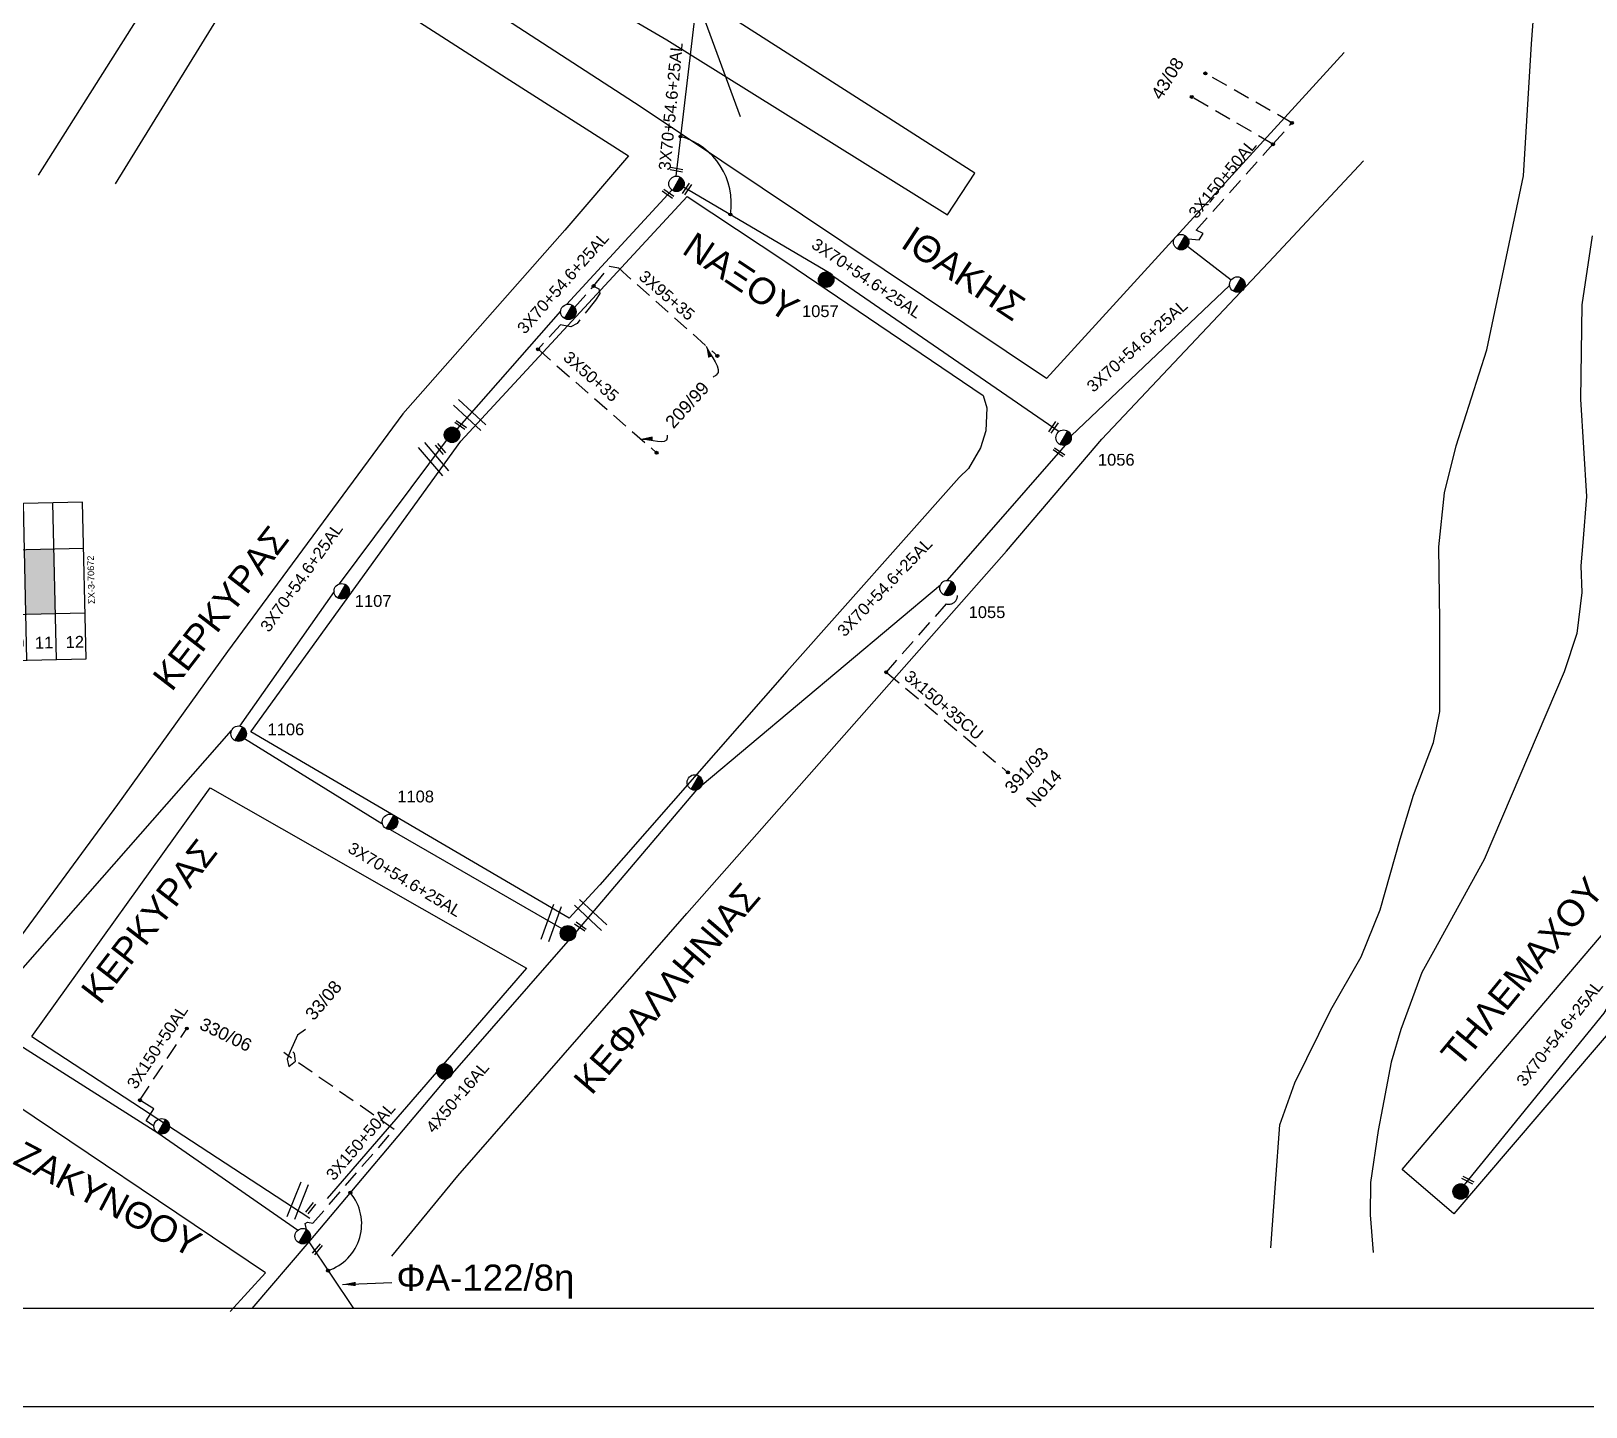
# Model space of a CAD drawing. Header units: millimetres. Extents: x 5016 to 7282, y 2879 to 3911.
# Drawn here: x 6681.6 to 6918.6, y 2878.5 to 3088.2 of the extents above; entities that cross this region are included whole.
import ezdxf
from ezdxf.enums import TextEntityAlignment as Align

# ---------------------------------------------------------------- set-up
doc = ezdxf.new("R2010")
doc.units = ezdxf.units.MM
doc.linetypes.add('DASHED', pattern=[19.05, 12.7, -6.35])
for name, color, linetype in [('Άγνωστα', 7, 'Continuous'), ('Ασφαλειοκιβώτια Χ.Τ 12 αναχωρήσεων', 7, 'Continuous'), ('Γέφυρες Εναέριου Δικτύου', 7, 'Continuous'), ('Γυμνά εναέρια ΧΤ (3Φ)   3x50+35CU', 7, 'Continuous'), ('Γυμνά εναέρια ΧΤ και ΦΟΠ (3Φ)   4x50+16AL', 7, 'Continuous'), ('Επιγραφές - Σχήματα', 7, 'Continuous'), ('Καλώδια ΧΤ   3x150+50AL', 7, 'DASHED'), ('Καλώδια ΧΤ   3x95+35 CU', 7, 'DASHED'), ('Μηχανική τομή', 7, 'Continuous'), ('Στύλος Ξύλινος', 7, 'Continuous'), ('Στύλος Ξύλινος @ 1', 7, 'Continuous'), ('Στύλος ΦΜ', 7, 'Continuous'), ('Στύλος ΦΜ @ 1', 7, 'Continuous'), ('Συνδέσεις', 7, 'Continuous'), ('Συνεστραμμένα ΧΤ   3x70+54.6+25 AL', 7, 'SYN_LINE'), ('Τομή', 7, 'Continuous'), ('Υπόβαθρο ΔΕΗ', 7, 'Continuous')]:
    doc.layers.add(name, color=color, linetype=linetype)
doc.styles.get("Standard").update_dxf_attribs({"font": 'ARIAL.TTF'})
doc.linetypes.add('PRANES_1r', pattern='A,0.5,[137,SPECLINE.shx,S=1,R=180,X=0,Y=0],0.5', length=1)
doc.linetypes.add('SYN_LINE', pattern='A,0.5,-0.0001,["/\\/\\/\\/",Standard,S=0.1,R=0,X=0,Y=-0.05],-0.25', length=0.7501)
doc.dimstyles.new('ISO-25', dxfattribs={"dimtxt": 2.5, "dimasz": 1.8, "dimexe": 1.25, "dimexo": 0.625, "dimtad": 1, "dimtxsty": 'Standard', "dimcen": 1.8, "dimadec": 0, "dimazin": 0, "dimtfac": 1, "dimtmove": 0, "dimatfit": 3, "dimfxl": 1.25, "dimarcsym": 0})

# ---------------------------------------------------------------- blocks, each defined once
blk = doc.blocks.new('ΥΠΑΡΧΩΝ ΤΣΙΜΕΝΤΕΝΙΟΣ ΣΤΥΛΟΣ')
at = {"layer": 'Στύλος ΦΜ'}
blk.add_hatch(color=7, dxfattribs=at).paths.add_polyline_path([(-1.29, -2.28, 0.574793), (2.62, 0, 0.268822), (1.3, 2.27)])
at = {"layer": 'Στύλος ΦΜ', "color": 7}
blk.add_line((-1.29, -2.28), (1.3, 2.27), dxfattribs=at)
blk.add_circle((0, 0), 2.62, dxfattribs=at)
at = {"layer": 'Στύλος ΦΜ', "flags": 4}
for tag, p in [('ΑΡΙΘΜΟΣ', (-4.68, 8.05)), ('ΤΥΠΟΣ', (-4.91, 3.03))]:
    blk.add_attdef(tag, p, '', height=4, dxfattribs=at)
blk = doc.blocks.new('ΥΠΑΡΧΩΝ ΞΥΛΙΝΟΣ ΣΤΥΛΟΣ')
at = {"layer": 'Στύλος Ξύλινος'}
h = blk.add_hatch(color=7, dxfattribs=at)
h.paths.add_polyline_path([(-2.62, 0, 0.270008), (-1.29, -2.28), (1.3, 2.27, 0.576266)])
h.paths.add_polyline_path([(-1.29, -2.28, 0.574793), (2.62, 0, 0.268822), (1.3, 2.27)])
at = {"layer": 'Στύλος Ξύλινος', "color": 7}
blk.add_line((-1.29, -2.28), (1.3, 2.27), dxfattribs=at)
blk.add_circle((0, 0), 2.62, dxfattribs=at)
at = {"layer": 'Στύλος Ξύλινος', "flags": 4}
for tag, p in [('ΑΡΙΘΜΟΣ', (-4.91, 8.6)), ('ΤΥΠΟΣ', (-4.85, 3.39))]:
    blk.add_attdef(tag, p, '', height=4, dxfattribs=at)
blk = doc.blocks.new('ΑΣΦΑΛΕΙΟΚΙΒΩΤΙΟ ΥΠΟΣΤΑΘΜΟΥ 12 ΑΝΑΧΩΡΗΣΕΩΝ')
at = {"layer": 'Ασφαλειοκιβώτια Χ.Τ 12 αναχωρήσεων', "ltscale": 40}
for p, q in [((-23.91, 54), (23.91, 54)), ((-9.83, 54), (-9.83, -54)), ((9.83, 54), (9.83, -54)), ((-23.91, 45), (23.91, 45)), ((-23.91, 36), (23.91, 36)), ((-23.91, 27), (23.91, 27)), ((-23.91, 18), (23.91, 18)), ((-23.91, 9), (23.91, 9)), ((-23.91, 0), (23.91, 0)), ((-23.91, -9), (23.91, -9)), ((-23.91, -18), (23.91, -18)), ((-23.91, -27), (23.91, -27)), ((-23.91, -36), (23.91, -36)), ((-23.91, -45), (23.91, -45))]:
    blk.add_line(p, q, dxfattribs=at)
at = {"layer": 'Ασφαλειοκιβώτια Χ.Τ 12 αναχωρήσεων'}
blk.add_lwpolyline([(-23.91, -54), (23.91, -54), (23.91, 54), (-23.91, 54)], close=True, dxfattribs=at)
for s, p in [('1', (-18.66, 50.66)), ('2', (-18.66, 42.09)), ('3', (-18.66, 33.02)), ('4', (-18.66, 23.99)), ('5', (-18.66, 14.98)), ('6', (-18.66, 5.85)), ('7', (-18.66, -2.39)), ('8', (-18.66, -12.08)), ('9', (-18.66, -20.77)), ('10', (-20.45, -29.74)), ('11', (-20.45, -38.54)), ('12', (-20.45, -47.91))]:
    blk.add_text(s, height=3.6, rotation=270, dxfattribs=at).set_placement(p)
at = {"layer": 'Ασφαλειοκιβώτια Χ.Τ 12 αναχωρήσεων', "ltscale": 40}
for tag, height, p in [('ΟΝΟΜΑ', 5, (0.11, 57.89)), ('ΚΕΙΜΕΝΟ 1', 2, (17.33, 49.23)), ('ΚΕΙΜΕΝΟ 2', 2, (17.33, 40.53)), ('ΚΕΙΜΕΝΟ 3', 2, (17.33, 31.39)), ('ΚΕΙΜΕΝΟ 4', 2, (17.33, 22.41)), ('ΚΕΙΜΕΝΟ 5', 2, (17.33, 13.57)), ('ΚΕΙΜΕΝΟ 6', 2, (17.33, 4.65)), ('ΚΕΙΜΕΝΟ 7', 2, (17.33, -4.42)), ('ΚΕΙΜΕΝΟ 8', 2, (17.33, -13.15)), ('ΚΕΙΜΕΝΟ 9', 2, (17.33, -22.28)), ('ΚΕΙΜΕΝΟ 10', 2, (17.33, -31.5)), ('ΚΕΙΜΕΝΟ 11', 2, (17.33, -40.57)), ('ΚΕΙΜΕΝΟ 12', 2, (17.33, -49.5)), ('ΣΧ', 2, (0.17, -56.08))]:
    blk.add_attdef(tag, text='', height=height, dxfattribs=at).set_placement(p, align=Align.MIDDLE_CENTER)
blk = doc.blocks.new('ΜΗΧΑΝΙΚΗ ΤΟΜΗ')
at = {"layer": 'Μηχανική τομή', "ltscale": 40}
for p, q in [((-1.89, 0.78), (1.89, 0.78)), ((1.89, 0), (-1.89, 0))]:
    blk.add_line(p, q, dxfattribs=at)
blk = doc.blocks.new('ΤΟΜΗ')
at = {"layer": 'Τομή', "ltscale": 40}
for p, q in [((-5.68, 0), (5.68, 0)), ((5.68, -2.33), (-5.68, -2.33))]:
    blk.add_line(p, q, dxfattribs=at)
blk = doc.blocks.new('_ΣΥΝΔΕΣΗ')
at = {"layer": 'Συνδέσεις', "linetype": 'SYN_LINE', "ltscale": 40}
blk.add_hatch(color=256, dxfattribs=at).paths.add_polyline_path([(0.5, -0.01, 1), (-0.5, -0.01, 1)])
at = {"layer": 'Συνδέσεις'}
blk.add_circle((0, -0.01), 0.5, dxfattribs=at)

msp = doc.modelspace()

# ---------------------------------------------------------------- hatches: boundary and pattern name
at = {"layer": 'Ασφαλειοκιβώτια Χ.Τ 12 αναχωρήσεων', "lineweight": -3}
msp.add_hatch(color=85, dxfattribs=at).paths.add_polyline_path([(6685.1, 3009.29), (6680.6, 3009.19), (6680.82, 2999.37), (6685.32, 2999.47)])

# ---------------------------------------------------------------- linework, layer by layer
at = {"layer": 'Άγνωστα', "linetype": 'SYN_LINE', "lineweight": -3, "ltscale": 20}
msp.add_lwpolyline([(6783.63, 3091.62), (6789.68, 3075.19)], dxfattribs=at)
at = {"layer": 'Άγνωστα', "color": 2, "linetype": 'DASHED', "lineweight": -3, "ltscale": 0.2}
msp.add_lwpolyline([(6822.43, 3003.1, -0.781131), (6821.05, 3000.93), (6811.93, 2990.5), (6830.49, 2975.23)], format="xyb", dxfattribs=at)
at = {"layer": 'Γέφυρες Εναέριου Δικτύου', "lineweight": -3}
msp.add_arc((6777.7, 3061.96), 10.62, 350.8733, 74.245, dxfattribs=at)
at = {"layer": 'Γυμνά εναέρια ΧΤ και ΦΟΠ (3Φ)   4x50+16AL', "color": 173, "lineweight": -3}
for points in [[(6763.42, 2949.52), (6745.76, 2929.35)], [(6744.84, 2928.49), (6723.91, 2903.65)], [(6723.91, 2903.65), (6715.26, 2893.51)], [(6723.91, 2903.65), (6730.76, 2893.51)]]:
    msp.add_lwpolyline(points, dxfattribs=at)
at = {"layer": 'Επιγραφές - Σχήματα', "lineweight": -3}
for points in [[(5015.89, 3904.96), (7057.63, 3904.96), (7057.63, 2878.51), (5015.89, 2878.51)], [(5030.89, 3889.96), (7042.63, 3889.96), (7042.63, 2893.51), (5030.89, 2893.51)]]:
    msp.add_lwpolyline(points, close=True, dxfattribs=at)
msp.add_lwpolyline([(6723.41, 2936.05), (6722.2, 2935.17), (6721.1, 2932.69), (6720.64, 2931.53), (6720.87, 2930.4), (6721.91, 2931.23), (6721.77, 2932.36), (6721.48, 2932.66)], dxfattribs=at)
at = {"layer": 'Καλώδια ΧΤ   3x150+50AL', "color": 2, "lineweight": -3, "ltscale": 0.2}
for points in [[(6857.96, 3056.56), (6859.65, 3056.43), (6860.22, 3057.38), (6859.17, 3057.88), (6870.88, 3070.99), (6873.77, 3074.24), (6860.58, 3081.79)], [(6870.88, 3070.99), (6858.5, 3078.2)]]:
    msp.add_lwpolyline(points, dxfattribs=at)
at = {"layer": 'Καλώδια ΧΤ   3x150+50AL', "color": 62, "lineweight": -3, "ltscale": 0.2}
msp.add_lwpolyline([(6700.35, 2921.5), (6700.14, 2921.41), (6699.16, 2922.1), (6700.31, 2923.93), (6698.2, 2925.26), (6705.34, 2936.2)], dxfattribs=at)
at = {"layer": 'Καλώδια ΧΤ   3x150+50AL', "color": 173, "lineweight": -3, "ltscale": 0.2}
msp.add_lwpolyline([(6723.59, 2905.57), (6723.37, 2906.45), (6723.75, 2906.68), (6724.55, 2906.5), (6736.95, 2920.81), (6720.12, 2932.52)], dxfattribs=at)
at = {"layer": 'Καλώδια ΧΤ   3x95+35 CU', "color": 2, "lineweight": -3, "ltscale": 0.2}
for points in [[(6764.45, 3046.12), (6767.34, 3049.37), (6769.77, 3052.4), (6771.11, 3052.13), (6786.2, 3038.73)], [(6767.34, 3049.37), (6768.15, 3048.93), (6768.31, 3048.25), (6767.63, 3047.21), (6764.83, 3043.68), (6763.86, 3043.16), (6762.3, 3043.45), (6758.87, 3039.73), (6776.93, 3023.96)]]:
    msp.add_lwpolyline(points, dxfattribs=at)
at = {"layer": 'Συνεστραμμένα ΧΤ   3x70+54.6+25 AL', "color": 2, "lineweight": -3, "ltscale": 20}
for points in [[(6782.88, 3091.5), (6779.86, 3066.12)], [(6781.04, 3064.47), (6803.26, 3051.42)], [(6763.21, 3046.58), (6779.25, 3064.01)], [(6803.8, 3050.94), (6838.31, 3027.22)], [(6840.11, 3026.55), (6864.28, 3049.43)], [(6746.55, 3027.56), (6762.32, 3045.53)], [(6839.21, 3025.1), (6821.22, 3004.51)], [(6820.19, 3003.77), (6783.87, 2973.29)], [(6783.03, 2972.55), (6764.6, 2950.84)]]:
    msp.add_lwpolyline(points, dxfattribs=at)
at = {"layer": 'Συνεστραμμένα ΧΤ   3x70+54.6+25 AL', "color": 2, "lineweight": -3, "ltscale": 10}
msp.add_lwpolyline([(6864.49, 3050.29), (6857.87, 3055.4)], dxfattribs=at)
at = {"layer": 'Συνεστραμμένα ΧΤ   3x70+54.6+25 AL', "color": 62, "lineweight": -3, "ltscale": 20}
for points in [[(6728.6, 3003.97), (6744.93, 3025.85)], [(6713.43, 2982.29), (6727.83, 3002.82)], [(6674.5, 2938.77), (6712.15, 2981.62)], [(6714.14, 2980.39), (6735.08, 2967.45)], [(6736.34, 2966.51), (6762.51, 2951.45)], [(6700.93, 2920.25), (6674.54, 2936.95)], [(6722.23, 2905.43), (6700.93, 2920.25)]]:
    msp.add_lwpolyline(points, dxfattribs=at)
at = {"layer": 'Συνεστραμμένα ΧΤ   3x70+54.6+25 AL', "color": 30, "lineweight": -3, "ltscale": 20}
msp.add_lwpolyline([(6900.07, 2912.36), (6921.38, 2938.54), (6940.12, 2970.58)], dxfattribs=at)
at = {"layer": 'Υπόβαθρο ΔΕΗ', "lineweight": -3}
for points in [[(6881.74, 3084.95), (6836.39, 3035.28), (6774.43, 3076.73), (6727.2, 3107.45), (6672.84, 3143.57), (6675.52, 3148.39), (6728.5, 3116.11), (6778.48, 3086.9), (6821.28, 3060.21), (6825.43, 3066.56), (6775.16, 3098.78), (6710.14, 3137.77), (6678.9, 3156.66), (6691.91, 3177.36), (6746.3, 3146.38), (6802.19, 3114.64), (6834.07, 3096.7), (6837.88, 3103.33), (6802.32, 3123.26), (6838.31, 3179.92), (6871.22, 3234.22), (6889.75, 3221.92)], [(6627.49, 3007.5), (6590.12, 2986.49), (6577.72, 3036.2), (6577.95, 3037.95), (6578.81, 3039.67), (6625.41, 3091.53), (6631.24, 3096.76), (6639.13, 3101.44), (6645.28, 3106.19), (6651.07, 3114.9), (6666.19, 3138.22), (6709.79, 3109.19), (6682.67, 3066.29)], [(6694.47, 3064.95), (6718.51, 3103.97), (6754.02, 3081.12), (6772.68, 3069.2), (6762.93, 3057.87), (6738.24, 3029.91), (6711.55, 2993.64), (6694.75, 2970.34), (6675.16, 2943.71), (6635.42, 2894.56)], [(6736.61, 2901.48), (6746.65, 2913.71), (6781.56, 2953.72), (6830.25, 3008.96), (6844.8, 3026.03), (6870.99, 3053.83), (6884.7, 3068.44)], [(6763.61, 2953.02), (6715.07, 2981.44), (6747.11, 3025.72), (6781.6, 3063.02), (6796.66, 3053.08), (6826.69, 3032.7), (6827.28, 3030.78), (6827.13, 3027.31), (6826.29, 3024.69), (6824.48, 3021.54), (6823.05, 3020.21), (6796.79, 2990.6), (6768.29, 2958.11), (6763.61, 2953.02)], [(6681.74, 2934.97), (6708.9, 2972.88), (6757.09, 2945.4), (6726.72, 2910.27)], [(6681.74, 2934.97), (6724.1, 2907.29)], [(6717.33, 2898.95), (6673.93, 2928.09), (6644.55, 2893.2)], [(6717.33, 2898.95), (6711.93, 2893.07)]]:
    msp.add_lwpolyline(points, dxfattribs=at)
at = {"layer": 'Υπόβαθρο ΔΕΗ', "linetype": 'PRANES_1r', "lineweight": -3, "ltscale": 0.2}
for points in [[(6870.56, 2902.75), (6871.28, 2912.57), (6871.94, 2921.53), (6874.21, 2927.89), (6879.69, 2939.06), (6884.33, 2947.11), (6887.21, 2954.28), (6890.25, 2965.04), (6892.32, 2971.74), (6895.37, 2979.77), (6896.29, 2984.5), (6896.32, 2998.31), (6896.16, 3009.61), (6897.05, 3017.84), (6898.8, 3025.02), (6903.5, 3039.65), (6909.06, 3066.16), (6910.3, 3086.28), (6911.75, 3105.8), (6912.78, 3119.62), (6916.65, 3138.74), (6923.17, 3160.61)], [(6919.51, 3057.01), (6917.96, 3046.5), (6917.75, 3032.13), (6918.68, 3017.29), (6918.09, 3010.29), (6917.78, 3006.71), (6917.98, 3002.67), (6917.22, 2996.39), (6915.24, 2990.55), (6903.05, 2961.96), (6895.33, 2947.94), (6893.55, 2944.71), (6890.36, 2936.05), (6888.9, 2931.04), (6887.57, 2924.11), (6886.92, 2920.66), (6885.73, 2912.72), (6885.68, 2907.78), (6886.17, 2902.04)]]:
    msp.add_lwpolyline(points, dxfattribs=at)
at = {"layer": 'Υπόβαθρο ΔΕΗ', "lineweight": -3, "ltscale": 0.2}
msp.add_lwpolyline([(6969.9, 2902.9), (6988.73, 2927), (6946.98, 2964.63), (6898.45, 2907.95), (6890.56, 2914.7), (6939.04, 2971.59), (6921.79, 2988.02)], dxfattribs=at)
at = {"layer": 'Υπόβαθρο ΔΕΗ', "lineweight": -3}
msp.add_arc((6724.51, 2906.39), 7.48, 288.2731, 39.7749, dxfattribs=at)

# ---------------------------------------------------------------- block references
at = {"layer": 'Ασφαλειοκιβώτια Χ.Τ 12 αναχωρήσεων', "lineweight": -3, "xscale": 0.4999999999999986, "yscale": 0.4999999999999986, "zscale": 0.4999999999999986, "rotation": 91.30219611760585}
msp.add_blockref('ΑΣΦΑΛΕΙΟΚΙΒΩΤΙΟ ΥΠΟΣΤΑΘΜΟΥ 12 ΑΝΑΧΩΡΗΣΕΩΝ', (6662.71, 3003.87), dxfattribs=at).add_auto_attribs({'ΟΝΟΜΑ': 'ΦΑ-122', 'ΣΧ': 'ΣΧ-3-70672'})
at = {"layer": 'Μηχανική τομή', "lineweight": -3}
for p, xscale, yscale, zscale, rotation in [((6779.95, 3066.92), 0.5000000000003202, 0.5000000000003202, 0.5000000000003202, 349.4408862837246), ((6778.57, 3063.27), 0.5000000000006954, 0.5000000000006954, 0.5000000000006954, 325.0434882893755), ((6781.73, 3064.07), 0.5000000000005929, 0.5000000000005929, 0.5000000000005929, 56.20589222568334), ((6746.96, 3028.03), 0.5000000000006954, 0.5000000000006954, 0.5000000000006954, 325.0434882893755), ((6837.58, 3027.72), 0.5000000000006369, 0.5000000000006369, 0.5000000000006369, 55.29374642233957), ((6743.86, 3024.42), 0.5000000000006662, 0.5000000000006662, 0.5000000000006662, 310.4370783745611), ((6838.14, 3023.87), 0.5000000000006954, 0.5000000000006954, 0.5000000000006954, 325.0434882893755), ((6765.21, 2951.57), 0.5000000000006954, 0.5000000000006954, 0.5000000000006954, 325.0434882893755), ((6900.5, 2912.9), 0.5000000000003164, 0.5000000000003164, 0.5000000000003164, 333.0260046742604), ((6724.37, 2908.67), 0.5000000000008722, 0.5000000000008722, 0.5000000000008722, 50.49625211191124), ((6725.39, 2902.41), 0.5000000000008722, 0.5000000000008722, 0.5000000000008722, 50.49625211191124)]:
    msp.add_blockref('ΜΗΧΑΝΙΚΗ ΤΟΜΗ', p, dxfattribs=dict(at, xscale=xscale, yscale=yscale, zscale=zscale, rotation=rotation))
at = {"layer": 'Στύλος Ξύλινος @ 1', "lineweight": -3, "ltscale": 40}
ref = msp.add_blockref('ΥΠΑΡΧΩΝ ΞΥΛΙΝΟΣ ΣΤΥΛΟΣ', (6802.78, 3050.34), dxfattribs=dict(at, xscale=0.4499999999998181, yscale=0.4499999999998181, zscale=0.4499999999998181))
ref.add_attrib('ΤΥΠΟΣ', '1057', (6799.1, 3044.64), dxfattribs={"layer": 'Στύλος Ξύλινος', "height": 1.8, "flags": 4})
at = {"layer": 'Στύλος Ξύλινος @ 1', "lineweight": -3, "ltscale": 40, "xscale": 0.4499999999998181, "yscale": 0.4499999999998181, "zscale": 0.4499999999998181}
for p in [(6745.76, 3026.69), (6763.43, 2950.7), (6744.62, 2929.64), (6899.48, 2911.34)]:
    msp.add_blockref('ΥΠΑΡΧΩΝ ΞΥΛΙΝΟΣ ΣΤΥΛΟΣ', p, dxfattribs=at)
at = {"layer": 'Στύλος ΦΜ @ 1', "lineweight": -3, "ltscale": 40, "xscale": 0.4499999999998181, "yscale": 0.4499999999998181, "zscale": 0.4499999999998181}
for p in [(6779.97, 3064.95), (6856.89, 3056.06), (6865.45, 3049.6), (6763.49, 3045.44), (6782.77, 2973.7), (6701.51, 2921.28), (6723, 2904.54)]:
    msp.add_blockref('ΥΠΑΡΧΩΝ ΤΣΙΜΕΝΤΕΝΙΟΣ ΣΤΥΛΟΣ', p, dxfattribs=at)
at = {"layer": 'Στύλος ΦΜ @ 1', "lineweight": -3, "ltscale": 40}
ref = msp.add_blockref('ΥΠΑΡΧΩΝ ΤΣΙΜΕΝΤΕΝΙΟΣ ΣΤΥΛΟΣ', (6838.97, 3026.25), dxfattribs=dict(at, xscale=0.4499999999998181, yscale=0.4499999999998181, zscale=0.4499999999998181))
ref.add_attrib('ΤΥΠΟΣ', '1056', (6844.2, 3021.99), dxfattribs={"layer": 'Στύλος ΦΜ', "height": 1.8, "flags": 4})
ref = msp.add_blockref('ΥΠΑΡΧΩΝ ΤΣΙΜΕΝΤΕΝΙΟΣ ΣΤΥΛΟΣ', (6728.95, 3002.84), dxfattribs=dict(at, xscale=0.4499999999998181, yscale=0.4499999999998181, zscale=0.4499999999998181))
ref.add_attrib('ΤΥΠΟΣ', '1107', (6730.94, 3000.47), dxfattribs={"layer": 'Στύλος ΦΜ', "height": 1.8, "flags": 4})
ref = msp.add_blockref('ΥΠΑΡΧΩΝ ΤΣΙΜΕΝΤΕΝΙΟΣ ΣΤΥΛΟΣ', (6821.28, 3003.33), dxfattribs=dict(at, xscale=0.4499999999998181, yscale=0.4499999999998181, zscale=0.4499999999998181))
ref.add_attrib('ΤΥΠΟΣ', '1055', (6824.5, 2998.76), dxfattribs={"layer": 'Στύλος ΦΜ', "height": 1.8, "flags": 4})
ref = msp.add_blockref('ΥΠΑΡΧΩΝ ΤΣΙΜΕΝΤΕΝΙΟΣ ΣΤΥΛΟΣ', (6713.23, 2981.13), dxfattribs=dict(at, xscale=0.4499999999998181, yscale=0.4499999999998181, zscale=0.4499999999998181))
ref.add_attrib('ΤΥΠΟΣ', '1106', (6717.64, 2980.89), dxfattribs={"layer": 'Στύλος ΦΜ', "height": 1.8, "flags": 4})
ref = msp.add_blockref('ΥΠΑΡΧΩΝ ΤΣΙΜΕΝΤΕΝΙΟΣ ΣΤΥΛΟΣ', (6736.31, 2967.69), dxfattribs=dict(at, xscale=0.4499999999998181, yscale=0.4499999999998181, zscale=0.4499999999998181))
ref.add_attrib('ΤΥΠΟΣ', '1108', (6737.42, 2970.66), dxfattribs={"layer": 'Στύλος ΦΜ', "height": 1.8, "flags": 4})
at = {"layer": 'Συνδέσεις', "lineweight": -3, "xscale": 0.4499999999998181, "yscale": 0.4499999999998181, "zscale": 0.4499999999998181}
for p in [(6860.58, 3081.79), (6858.5, 3078.2), (6873.77, 3074.24), (6780.58, 3072.18), (6870.88, 3070.99), (6788.18, 3060.28), (6767.34, 3049.37), (6758.87, 3039.73), (6786.2, 3038.73), (6776.93, 3023.96), (6811.93, 2990.5), (6830.49, 2975.23), (6705.34, 2936.2), (6698.2, 2925.26), (6730.26, 2911.17), (6726.86, 2899.28)]:
    msp.add_blockref('_ΣΥΝΔΕΣΗ', p, dxfattribs=at)
at = {"layer": 'Τομή', "lineweight": -3}
for p, xscale, yscale, zscale, rotation in [((6748.05, 3029.28), 0.4999999999999834, 0.4999999999999834, 0.4999999999999834, 136.9300396597064), ((6742.51, 3022.61), 0.4999999999999892, 0.4999999999999892, 0.4999999999999892, 130.3804470729538), ((6761.42, 2952.08), 0.4999999999999286, 0.4999999999999286, 0.4999999999999286, 249.9105016464683), ((6766.48, 2953.06), 0.4999999999999834, 0.4999999999999834, 0.4999999999999834, 136.9300396597064), ((6721.7, 2910.16), 0.4999999999999051, 0.4999999999999051, 0.4999999999999051, 68.3361413962051)]:
    msp.add_blockref('ΤΟΜΗ', p, dxfattribs=dict(at, xscale=xscale, yscale=yscale, zscale=zscale, rotation=rotation))

# ---------------------------------------------------------------- texts
at = {"layer": 'Γυμνά εναέρια ΧΤ (3Φ)   3x50+35CU', "color": 7, "lineweight": -3, "insert": (6763.75, 3039.61), "char_height": 1.8, "width": 168.3718, "attachment_point": 1, "rotation": 318.7817}
msp.add_mtext('3X50+35', dxfattribs=at)
at = {"layer": 'Γυμνά εναέρια ΧΤ και ΦΟΠ (3Φ)   4x50+16AL', "color": 7, "lineweight": -3, "insert": (6741.61, 2921.27), "char_height": 1.8, "width": 168.3718, "attachment_point": 1, "rotation": 49.6447}
msp.add_mtext('4X50+16AL', dxfattribs=at)
at = {"layer": 'Επιγραφές - Σχήματα', "color": 7, "lineweight": -3, "char_height": 4, "width": 168.3718, "attachment_point": 1}
for s, insert, rotation in [('ΝΑΞΟΥ', (6782.82, 3057.8), 326.4484), ('ΙΘΑΚΗΣ', (6816.15, 3058.73), 326.4484), ('ΚΕΡΚΥΡΑΣ', (6699.87, 2989.84), 52.2879), ('ΚΕΡΚΥΡΑΣ', (6688.95, 2942.12), 52.2879), ('ΚΕΦΑΛΛΗΝΙΑΣ', (6763.98, 2928.48), 49.4261), ('ΤΗΛΕΜΑΧΟΥ', (6896.19, 2932.56), 50.5241), ('ΖΑΚΥΝΘΟΥ', (6680.51, 2919.17), 332.2406)]:
    msp.add_mtext(s, dxfattribs=dict(at, insert=insert, rotation=rotation))
at = {"layer": 'Επιγραφές - Σχήματα', "color": 2, "lineweight": -3, "insert": (6815.68, 2990.96), "char_height": 1.8, "width": 168.3718, "attachment_point": 1, "rotation": 319.6431}
msp.add_mtext('3x150+35CU', dxfattribs=at)
at = {"layer": 'Επιγραφές - Σχήματα', "color": 7, "lineweight": -3, "insert": (6737.28, 2900.21), "char_height": 4, "width": 168.3718, "attachment_point": 1}
msp.add_mtext('ΦΑ-122/8η', dxfattribs=at)
at = {"layer": 'Καλώδια ΧΤ   3x150+50AL', "color": 7, "lineweight": -3, "char_height": 1.8, "width": 168.3718, "attachment_point": 1}
for s, insert, rotation in [('{\\H1.083x;\\C256;43/08}', (6852.18, 3078.63), 58.5453), ('3X150+50AL', (6857.84, 3060.65), 50.6675), ('{\\H1.083x;\\C256;209/99}', (6778.07, 3028.83), 47.7712), ('{\\H1.083x;\\C256;391/93}', (6829.8, 2973.1), 47.7712), ('{\\H1.083x;\\C256;No14}', (6833.05, 2971.06), 47.7712), ('{\\H1.083x;\\C256;33/08}', (6723.2, 2938.54), 49.5939), ('3X150+50AL', (6696.08, 2927.8), 56.7047), ('{\\H1.083x;\\C256;330/06}', (6707.95, 2937.94), 334.4763), ('3X150+50AL', (6726.39, 2914.05), 49.417)]:
    msp.add_mtext(s, dxfattribs=dict(at, insert=insert, rotation=rotation))
at = {"layer": 'Καλώδια ΧΤ   3x95+35 CU', "color": 2, "lineweight": -3, "insert": (6775.25, 3051.93), "char_height": 1.8, "width": 168.3718, "attachment_point": 1, "rotation": 319.5214}
msp.add_mtext('3X95+35', dxfattribs=at)
at = {"layer": 'Συνεστραμμένα ΧΤ   3x70+54.6+25 AL', "color": 7, "lineweight": -3, "char_height": 1.8, "width": 168.3718, "attachment_point": 1}
for insert, rotation in [((6777.23, 3067.09), 84.3757), ((6755.51, 3043.11), 48.5854), ((6801.39, 3056.8), 325.8468), ((6842.3, 3034.4), 41.9679), ((6716.39, 2997.51), 54.4953), ((6804.3, 2997.03), 46.3151), ((6730.65, 2964.73), 329.0114), ((6907.83, 2928.32), 52.0276)]:
    msp.add_mtext('3X70+54.6+25AL', dxfattribs=dict(at, insert=insert, rotation=rotation))

# ---------------------------------------------------------------- leaders
at = {"layer": 'Επιγραφές - Σχήματα', "lineweight": -3, "path_type": 1}
for points in [[(6784.51, 3040.23), (6786.03, 3035.79), (6785.55, 3035.48)], [(6774.53, 3026.05), (6778.62, 3026.29), (6778.61, 3026.64)]]:
    msp.add_leader(points, dimstyle='ISO-25', override={"dimgap": 0.625, "dimtad": 0}, dxfattribs=at)
at = {"layer": 'Επιγραφές - Σχήματα', "lineweight": -3, "ltscale": 40}
msp.add_leader([(6729.08, 2897.17), (6736.58, 2897.47)], dimstyle='ISO-25', override={"dimasz": 2, "dimtad": 0}, dxfattribs=at)

doc.saveas('drawing.dxf')
